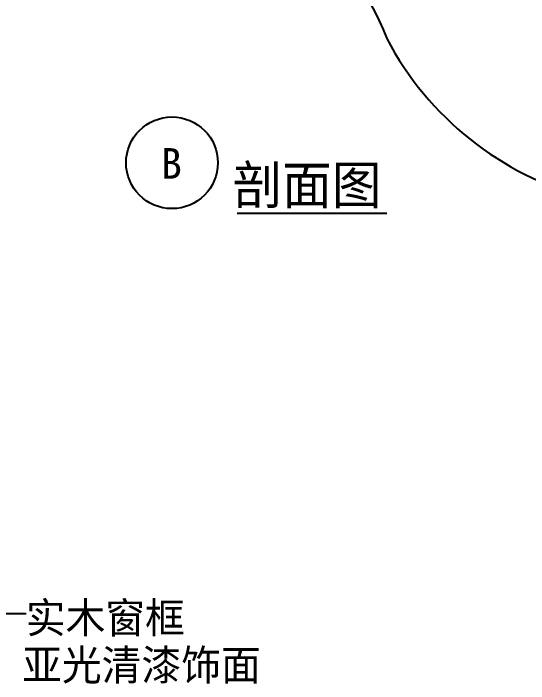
# Model space of a CAD drawing. Header units: metres. Extents: x 289 to 5205, y 117 to 7144.
# Drawn here: x 1672 to 2683, y 231 to 1547 of the extents above; entities that cross this region are included whole.
import ezdxf

# ---------------------------------------------------------------- set-up
doc = ezdxf.new("R2010")
doc.units = ezdxf.units.M
doc.layers.add('DIM', color=3, linetype='Continuous')
doc.layers.add('TEXT', color=3, linetype='Continuous')
doc.dimstyles.get("Standard").update_dxf_attribs({"dimtxt": 2.5, "dimasz": 2.5, "dimexe": 1.25, "dimexo": 0.625, "dimtad": 1, "dimcen": 2.5, "dimazin": 3, "dimtfac": 1, "dimtmove": 0, "dimatfit": 3})

msp = doc.modelspace()

# ---------------------------------------------------------------- linework, layer by layer
at = {"layer": 'DIM'}
msp.add_lwpolyline([(1956.25, 1832.07, -0.29), (2404.43, 1497.35, 0.21), (2797.32, 1184.64, -1.9)], format="xyb", dxfattribs=at)
at = {"layer": 'TEXT'}
msp.add_line((2111, 1154.57), (2404.88, 1154.57), dxfattribs=at)
msp.add_circle((1983.23, 1253.57), 90, dxfattribs=at)

# ---------------------------------------------------------------- texts
for s, height, p in [('B', 60, (1961.87, 1222.4)), ('剖面图', 75, (2101.81, 1172.5)), ('实木窗框', 60, (1696.55, 330.38)), ('亚光清漆饰面', 60, (1689.42, 237.84))]:
    msp.add_text(s, height=height, dxfattribs=at).set_placement(p)

# ---------------------------------------------------------------- leaders
at = {"layer": 'DIM'}
msp.add_leader([(1139.86, 683.33), (1522.1, 369.19), (1697.21, 369.19)], dimstyle='Standard', dxfattribs=at)

doc.saveas('drawing.dxf')
